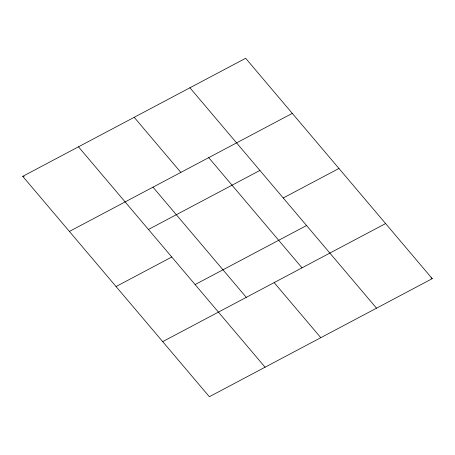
<?xml version="1.0" encoding="UTF-8"?>
<svg xmlns="http://www.w3.org/2000/svg" width="455" height="455" viewBox="0 0 455 455"><rect width="100%" height="100%" fill="white"/><g stroke="black" fill="none" stroke-linecap="round" stroke-linejoin="round"><path stroke-width="0.68" d="M22.75 176.341L245.649 58.274L432.25 278.659L209.351 396.726L22.75 176.341L24.166 176.301M69.399 231.436L292.303 113.369M148.449 229.468L259.902 170.437M116.048 286.531L171.774 257.018M283.226 197.982L338.952 168.469M195.098 284.563L306.551 225.532M162.697 341.631L385.601 223.564M431.044 277.92L432.25 278.659M189.928 87.792L376.524 308.177M208.714 157.646L302.012 267.841M134.202 117.305L180.851 172.405M274.149 282.595L320.798 337.695M152.988 187.159L246.286 297.354M78.476 146.823L265.072 367.208"/></g></svg>
